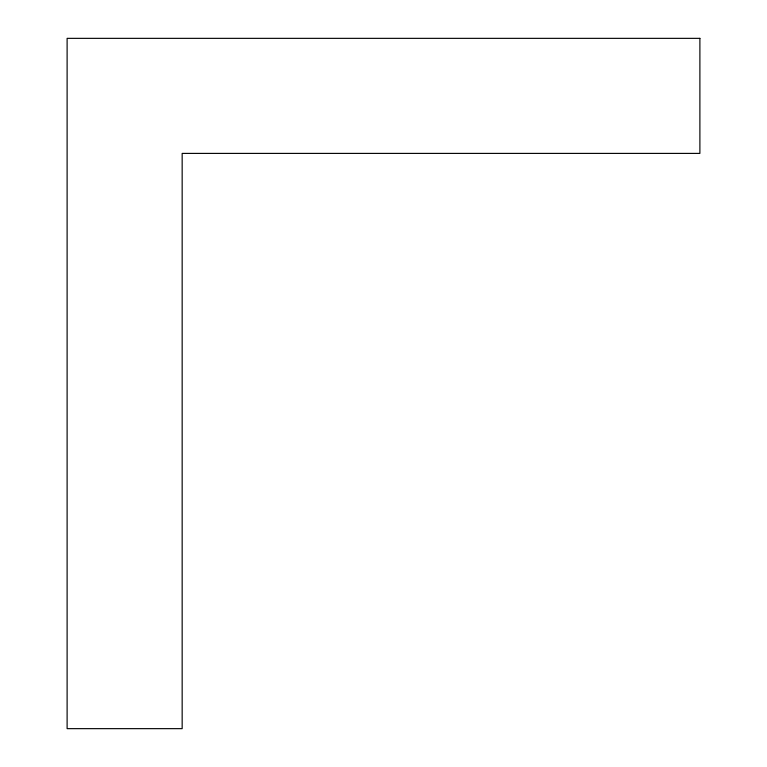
<?xml version="1.0" encoding="UTF-8"?>
<svg xmlns="http://www.w3.org/2000/svg" width="767" height="767" viewBox="0 0 767 767"><rect width="100%" height="100%" fill="white"/><g stroke="black" fill="none" stroke-linecap="round" stroke-linejoin="round"><path stroke-width="1.15" d="M699.888 38.35L67.112 38.35L67.112 728.65L182.162 728.65L182.162 153.4L699.888 153.4L699.888 38.35"/></g></svg>
